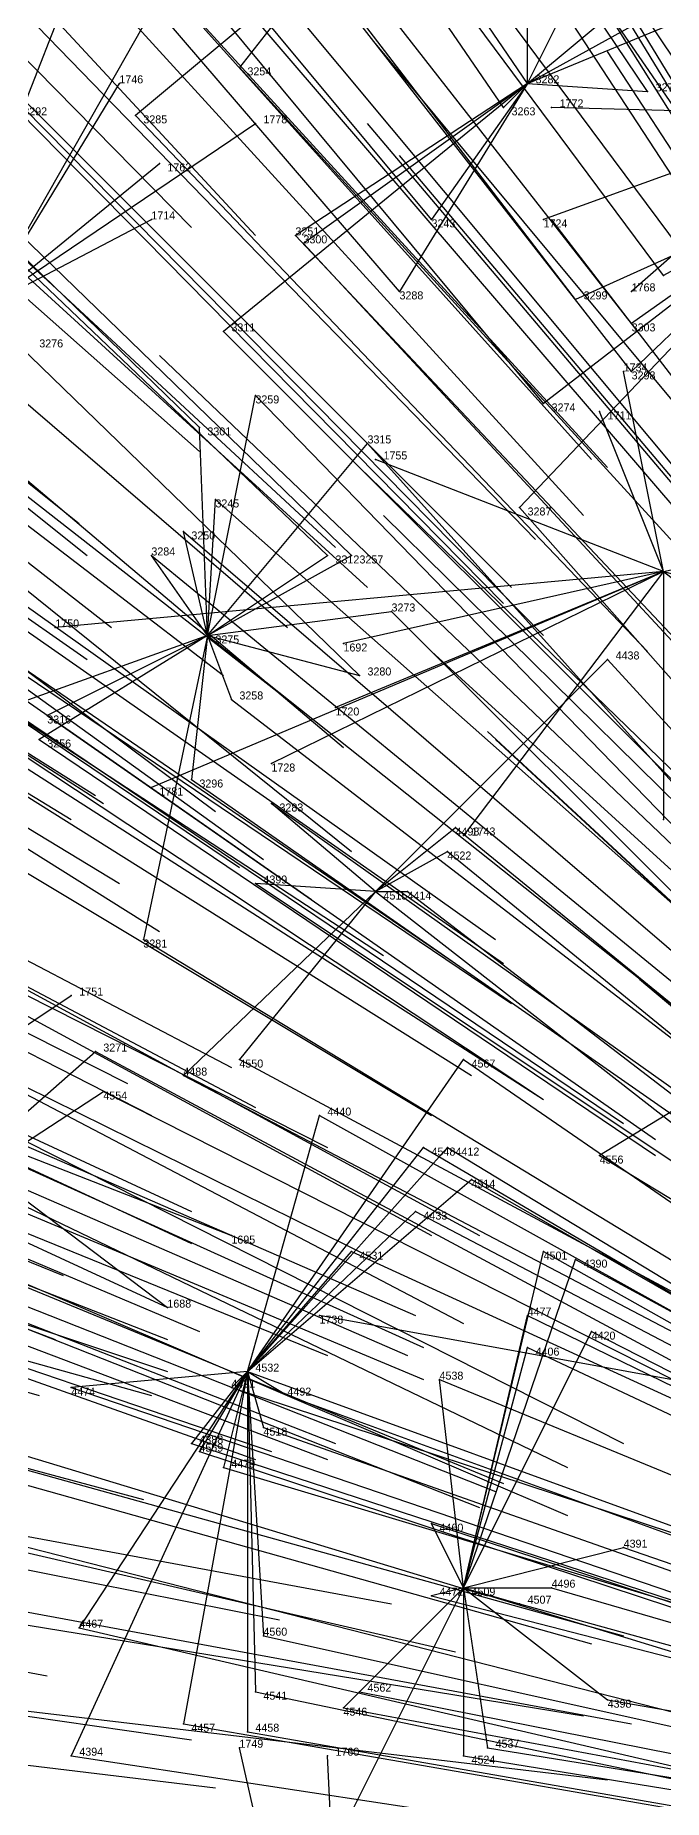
# Model space of a CAD drawing. Extents: x -0.5 to 0.59, y -0.5 to 0.58.
# Drawn here: x -0.2295 to -0.151, y 0.0225 to 0.243 of the extents above; entities that cross this region are included whole.
import ezdxf

# ---------------------------------------------------------------- set-up
doc = ezdxf.new("R2010")
doc.units = 0
for name, color, linetype in [('Facilities', 3, 'CONTINUOUS'), ('Facilities_lines', 3, 'CONTINUOUS'), ('Normals', 1, 'CONTINUOUS'), ('Source_points', 5, 'CONTINUOUS'), ('Text', 3, 'CONTINUOUS')]:
    doc.layers.add(name, color=color, linetype=linetype)

msp = doc.modelspace()

# ---------------------------------------------------------------- linework, layer by layer
at = {"layer": 'Facilities', "color": 3}
for p in [(-0.168, 0.237, -0.726), (-0.151, 0.176, -1.25), (-0.208, 0.168, -0.668), (-0.187, 0.136, -0.577), (-0.203, 0.076, -0.541), (-0.176, 0.049, -0.456)]:
    msp.add_point(p, dxfattribs=at)
at = {"layer": 'Facilities_lines', "color": 3}
for p, q in [((-0.168, 0.237, -0.726), (-0.138, 0.262, -0.74)), ((-0.224, 0.252, -0.842), (-0.231, 0.234, -0.821)), ((-0.193, 0.253, -0.794), (-0.217, 0.233, -0.796)), ((-0.193, 0.253, -0.794), (-0.204, 0.239, -0.784)), ((-0.168, 0.237, -0.726), (-0.139, 0.253, -0.722)), ((-0.168, 0.237, -0.726), (-0.16, 0.253, -0.748)), ((-0.168, 0.237, -0.726), (-0.139, 0.249, -0.714)), ((-0.236, 0.209, -1.25), (-0.215, 0.246, -1.25)), ((-0.168, 0.237, -0.726), (-0.168, 0.245, -0.743)), ((-0.168, 0.237, -0.726), (-0.164, 0.245, -0.737)), ((-0.236, 0.209, -1.25), (-0.219, 0.237, -1.25)), ((-0.168, 0.237, -0.726), (-0.206, 0.206, -0.729)), ((-0.168, 0.237, -0.726), (-0.197, 0.218, -0.736)), ((-0.168, 0.237, -0.726), (-0.196, 0.217, -0.732)), ((-0.168, 0.237, -0.726), (-0.184, 0.211, -0.7)), ((-0.168, 0.237, -0.726), (-0.18, 0.22, -0.711)), ((-0.168, 0.237, -0.726), (-0.171, 0.234, -0.724)), ((-0.168, 0.237, -0.726), (-0.153, 0.236, -0.703)), ((-0.13, 0.233, -1.25), (-0.165, 0.234, -1.25)), ((-0.236, 0.209, -1.25), (-0.202, 0.232, -1.25)), ((-0.13, 0.233, -1.25), (-0.166, 0.22, -1.25)), ((-0.13, 0.233, -1.25), (-0.155, 0.211, -1.25)), ((-0.236, 0.209, -1.25), (-0.214, 0.227, -1.25)), ((-0.131, 0.224, -0.649), (-0.169, 0.184, -0.624)), ((-0.131, 0.224, -0.649), (-0.166, 0.197, -0.643)), ((-0.131, 0.224, -0.649), (-0.162, 0.21, -0.663)), ((-0.131, 0.224, -0.649), (-0.155, 0.201, -0.634)), ((-0.131, 0.224, -0.649), (-0.155, 0.207, -0.646)), ((-0.131, 0.224, -0.649), (-0.151, 0.213, -0.652)), ((-0.236, 0.209, -1.25), (-0.215, 0.22, -1.25)), ((-0.151, 0.176, -1.25), (-0.156, 0.201, -1.25)), ((-0.208, 0.168, -0.668), (-0.202, 0.198, -0.708)), ((-0.151, 0.176, -1.25), (-0.159, 0.196, -1.25)), ((-0.208, 0.168, -0.668), (-0.209, 0.194, -0.712)), ((-0.208, 0.168, -0.668), (-0.188, 0.192, -0.672)), ((-0.151, 0.176, -1.25), (-0.187, 0.19, -1.25)), ((-0.208, 0.168, -0.668), (-0.207, 0.185, -0.694)), ((-0.208, 0.168, -0.668), (-0.211, 0.181, -0.694)), ((-0.151, 0.176, -1.25), (-0.123, 0.182, -1.25)), ((-0.208, 0.168, -0.668), (-0.215, 0.178, -0.699)), ((-0.208, 0.168, -0.668), (-0.19, 0.178, -0.65)), ((-0.208, 0.168, -0.668), (-0.193, 0.178, -0.655)), ((-0.151, 0.176, -1.25), (-0.227, 0.169, -1.25)), ((-0.151, 0.176, -1.25), (-0.215, 0.149, -1.25)), ((-0.151, 0.176, -1.25), (-0.2, 0.152, -1.25)), ((-0.151, 0.176, -1.25), (-0.192, 0.159, -1.25)), ((-0.151, 0.176, -1.25), (-0.191, 0.167, -1.25)), ((-0.151, 0.176, -1.25), (-0.176, 0.143, -1.25)), ((-0.151, 0.176, -1.25), (-0.115, 0.148, -1.25)), ((-0.151, 0.176, -1.25), (-0.125, 0.169, -1.25)), ((-0.151, 0.176, -1.25), (-0.151, 0.145, -1.25)), ((-0.208, 0.168, -0.668), (-0.185, 0.171, -0.631)), ((-0.208, 0.168, -0.668), (-0.233, 0.159, -0.705)), ((-0.208, 0.168, -0.668), (-0.229, 0.155, -0.691)), ((-0.208, 0.168, -0.668), (-0.228, 0.158, -0.694)), ((-0.208, 0.168, -0.668), (-0.216, 0.13, -0.63)), ((-0.208, 0.168, -0.668), (-0.21, 0.15, -0.645)), ((-0.208, 0.168, -0.668), (-0.205, 0.16, -0.65)), ((-0.208, 0.168, -0.668), (-0.189, 0.163, -0.624)), ((-0.187, 0.136, -0.577), (-0.158, 0.165, -0.571)), ((-0.187, 0.136, -0.577), (-0.2, 0.147, -0.62)), ((-0.187, 0.136, -0.577), (-0.177, 0.144, -0.571)), ((-0.187, 0.136, -0.577), (-0.178, 0.141, -0.568)), ((-0.187, 0.136, -0.577), (-0.202, 0.137, -0.61)), ((-0.187, 0.136, -0.577), (-0.211, 0.113, -0.6)), ((-0.187, 0.136, -0.577), (-0.204, 0.115, -0.586)), ((-0.187, 0.136, -0.577), (-0.183, 0.136, -0.57)), ((-0.123, 0.125, -0.439), (-0.159, 0.103, -0.473)), ((-0.246, 0.109, -1.25), (-0.225, 0.123, -1.25)), ((-0.247, 0.094, -0.661), (-0.222, 0.116, -0.625)), ((-0.203, 0.076, -0.541), (-0.176, 0.115, -0.524)), ((-0.247, 0.094, -0.661), (-0.221, 0.111, -0.618)), ((-0.246, 0.109, -1.25), (-0.213, 0.084, -1.25)), ((-0.246, 0.109, -1.25), (-0.205, 0.093, -1.25)), ((-0.203, 0.076, -0.541), (-0.194, 0.108, -0.554)), ((-0.203, 0.076, -0.541), (-0.178, 0.104, -0.515)), ((-0.203, 0.076, -0.541), (-0.181, 0.104, -0.521)), ((-0.203, 0.076, -0.541), (-0.175, 0.1, -0.504)), ((-0.203, 0.076, -0.541), (-0.182, 0.096, -0.514)), ((-0.203, 0.076, -0.541), (-0.19, 0.091, -0.526)), ((-0.176, 0.049, -0.456), (-0.166, 0.091, -0.473)), ((-0.176, 0.049, -0.456), (-0.162, 0.09, -0.462)), ((-0.128, 0.071, -1.25), (-0.194, 0.083, -1.25)), ((-0.176, 0.049, -0.456), (-0.168, 0.083, -0.469)), ((-0.176, 0.049, -0.456), (-0.16, 0.081, -0.448)), ((-0.176, 0.049, -0.456), (-0.168, 0.079, -0.463)), ((-0.203, 0.076, -0.541), (-0.225, 0.028, -0.566)), ((-0.203, 0.076, -0.541), (-0.225, 0.074, -0.592)), ((-0.203, 0.076, -0.541), (-0.224, 0.044, -0.571)), ((-0.203, 0.076, -0.541), (-0.211, 0.032, -0.532)), ((-0.203, 0.076, -0.541), (-0.21, 0.067, -0.55)), ((-0.203, 0.076, -0.541), (-0.209, 0.066, -0.549)), ((-0.203, 0.076, -0.541), (-0.206, 0.064, -0.539)), ((-0.203, 0.076, -0.541), (-0.205, 0.074, -0.546)), ((-0.203, 0.076, -0.541), (-0.198, 0.073, -0.528)), ((-0.203, 0.076, -0.541), (-0.203, 0.031, -0.512)), ((-0.203, 0.076, -0.541), (-0.201, 0.069, -0.531)), ((-0.203, 0.076, -0.541), (-0.202, 0.036, -0.512)), ((-0.203, 0.076, -0.541), (-0.201, 0.043, -0.515)), ((-0.176, 0.049, -0.456), (-0.179, 0.075, -0.486)), ((-0.176, 0.049, -0.456), (-0.18, 0.057, -0.472)), ((-0.176, 0.049, -0.456), (-0.156, 0.054, -0.413)), ((-0.176, 0.049, -0.456), (-0.191, 0.034, -0.486)), ((-0.176, 0.049, -0.456), (-0.19, 0.021, -0.478)), ((-0.176, 0.049, -0.456), (-0.189, 0.036, -0.48)), ((-0.176, 0.049, -0.456), (-0.18, 0.048, -0.466)), ((-0.176, 0.049, -0.456), (-0.158, 0.035, -0.405)), ((-0.176, 0.049, -0.456), (-0.165, 0.049, -0.431)), ((-0.176, 0.049, -0.456), (-0.169, 0.047, -0.438)), ((-0.176, 0.049, -0.456), (-0.176, 0.028, -0.445)), ((-0.176, 0.049, -0.456), (-0.173, 0.029, -0.438)), ((-0.19, -0.033, -1.25), (-0.204, 0.029, -1.25)), ((-0.19, -0.033, -1.25), (-0.193, 0.028, -1.25))]:
    msp.add_line(p, q, dxfattribs=at)
at = {"layer": 'Normals', "color": 1}
for p, q in [((-0.168, 0.237, -0.726), (-0.22, 0.313, -0.688)), ((-0.153, 0.236, -0.703), (-0.205, 0.313, -0.665)), ((-0.171, 0.234, -0.724), (-0.223, 0.31, -0.686)), ((-0.149, 0.233, -0.692), (-0.202, 0.31, -0.655)), ((-0.18, 0.22, -0.711), (-0.239, 0.291, -0.673)), ((-0.151, 0.213, -0.652), (-0.206, 0.287, -0.614)), ((-0.265, 0.286, -0.975), (-0.202, 0.218, -1.013)), ((-0.145, 0.211, -0.64), (-0.2, 0.285, -0.603)), ((-0.274, 0.284, -0.987), (-0.21, 0.219, -1.026)), ((-0.162, 0.21, -0.663), (-0.218, 0.283, -0.625)), ((-0.184, 0.211, -0.7), (-0.245, 0.282, -0.663)), ((-0.155, 0.207, -0.646), (-0.212, 0.28, -0.608)), ((-0.155, 0.201, -0.634), (-0.212, 0.274, -0.597)), ((-0.119, 0.194, -0.57), (-0.171, 0.272, -0.533)), ((-0.166, 0.197, -0.643), (-0.225, 0.268, -0.606)), ((-0.209, 0.194, -0.712), (-0.276, 0.259, -0.676)), ((-0.222, 0.259, -0.853), (-0.16, 0.19, -0.889)), ((-0.221, 0.258, -0.849), (-0.158, 0.189, -0.885)), ((-0.116, 0.18, -0.535), (-0.164, 0.259, -0.497)), ((-0.116, 0.179, -0.533), (-0.165, 0.257, -0.495)), ((-0.279, 0.253, -0.94), (-0.209, 0.191, -0.977)), ((-0.224, 0.252, -0.842), (-0.161, 0.183, -0.878)), ((-0.208, 0.252, -0.817), (-0.148, 0.182, -0.855)), ((-0.115, 0.172, -0.518), (-0.166, 0.25, -0.481)), ((-0.232, 0.247, -0.847), (-0.167, 0.18, -0.884)), ((-0.138, 0.175, -0.557), (-0.198, 0.247, -0.521)), ((-0.109, 0.17, -0.505), (-0.157, 0.249, -0.466)), ((-0.26, 0.242, -0.887), (-0.192, 0.179, -0.924)), ((-0.193, 0.178, -0.655), (-0.259, 0.241, -0.616)), ((-0.19, 0.178, -0.65), (-0.256, 0.242, -0.612)), ((-0.128, 0.171, -0.533), (-0.187, 0.242, -0.496)), ((-0.108, 0.164, -0.49), (-0.158, 0.241, -0.451)), ((-0.297, 0.24, -0.954), (-0.224, 0.182, -0.991)), ((-0.236, 0.24, -0.84), (-0.17, 0.174, -0.878)), ((-0.204, 0.239, -0.784), (-0.141, 0.17, -0.822)), ((-0.296, 0.236, -0.947), (-0.223, 0.178, -0.984)), ((-0.257, 0.237, -0.873), (-0.188, 0.174, -0.91)), ((-0.236, 0.238, -0.839), (-0.171, 0.172, -0.876)), ((-0.219, 0.237, -1.25), (-0.219, 0.237, -1.15)), ((-0.231, 0.234, -0.821), (-0.166, 0.168, -0.859)), ((-0.165, 0.234, -1.25), (-0.165, 0.234, -1.15)), ((-0.217, 0.233, -0.796), (-0.153, 0.166, -0.834)), ((-0.202, 0.232, -1.25), (-0.202, 0.232, -1.15)), ((-0.128, 0.161, -0.514), (-0.188, 0.232, -0.477)), ((-0.269, 0.23, -0.885), (-0.198, 0.169, -0.921)), ((-0.124, 0.157, -0.5), (-0.184, 0.228, -0.463)), ((-0.293, 0.226, -0.926), (-0.22, 0.169, -0.963)), ((-0.189, 0.163, -0.624), (-0.255, 0.227, -0.585)), ((-0.214, 0.227, -1.25), (-0.214, 0.227, -1.15)), ((-0.279, 0.219, -0.887), (-0.206, 0.163, -0.925)), ((-0.215, 0.22, -1.25), (-0.215, 0.22, -1.15)), ((-0.166, 0.22, -1.25), (-0.166, 0.22, -1.15)), ((-0.109, 0.147, -0.457), (-0.165, 0.22, -0.417)), ((-0.299, 0.218, -0.925), (-0.223, 0.165, -0.962)), ((-0.271, 0.217, -0.868), (-0.198, 0.16, -0.905)), ((-0.197, 0.218, -0.736), (-0.134, 0.151, -0.773)), ((-0.196, 0.217, -0.732), (-0.133, 0.149, -0.769)), ((-0.262, 0.214, -0.847), (-0.191, 0.154, -0.884)), ((-0.155, 0.211, -1.25), (-0.155, 0.211, -1.15)), ((-0.206, 0.206, -0.729), (-0.14, 0.14, -0.765)), ((-0.147, 0.139, -0.506), (-0.214, 0.203, -0.469)), ((-0.282, 0.202, -0.866), (-0.207, 0.146, -0.903)), ((-0.156, 0.201, -1.25), (-0.156, 0.201, -1.15)), ((-0.262, 0.199, -0.822), (-0.19, 0.141, -0.861)), ((-0.3, 0.197, -0.897), (-0.222, 0.148, -0.935)), ((-0.299, 0.197, -0.894), (-0.221, 0.147, -0.932)), ((-0.202, 0.198, -0.708), (-0.137, 0.131, -0.743)), ((-0.159, 0.196, -1.25), (-0.159, 0.196, -1.15)), ((-0.304, 0.193, -0.9), (-0.225, 0.145, -0.938)), ((-0.276, 0.194, -0.843), (-0.201, 0.14, -0.88)), ((-0.188, 0.192, -0.672), (-0.126, 0.123, -0.71)), ((-0.281, 0.191, -0.849), (-0.204, 0.139, -0.887)), ((-0.187, 0.19, -1.25), (-0.187, 0.19, -1.15)), ((-0.271, 0.188, -0.825), (-0.195, 0.135, -0.862)), ((-0.123, 0.125, -0.439), (-0.189, 0.189, -0.399)), ((-0.298, 0.185, -0.877), (-0.219, 0.137, -0.915)), ((-0.248, 0.184, -0.772), (-0.172, 0.13, -0.809)), ((-0.207, 0.185, -0.694), (-0.137, 0.123, -0.731)), ((-0.169, 0.184, -0.624), (-0.108, 0.115, -0.662)), ((-0.211, 0.181, -0.694), (-0.14, 0.12, -0.731)), ((-0.12, 0.118, -0.421), (-0.186, 0.183, -0.382)), ((-0.292, 0.18, -0.858), (-0.214, 0.131, -0.897)), ((-0.264, 0.179, -0.797), (-0.186, 0.128, -0.834)), ((-0.253, 0.179, -0.776), (-0.177, 0.127, -0.813)), ((-0.247, 0.18, -0.765), (-0.171, 0.127, -0.802)), ((-0.215, 0.178, -0.699), (-0.143, 0.119, -0.735)), ((-0.151, 0.176, -1.25), (-0.151, 0.176, -1.15)), ((-0.247, 0.174, -0.754), (-0.17, 0.122, -0.791)), ((-0.185, 0.171, -0.631), (-0.12, 0.106, -0.67)), ((-0.227, 0.169, -1.25), (-0.227, 0.169, -1.15)), ((-0.208, 0.168, -0.668), (-0.135, 0.11, -0.705)), ((-0.191, 0.167, -1.25), (-0.191, 0.167, -1.15)), ((-0.112, 0.104, -0.382), (-0.18, 0.166, -0.343)), ((-0.158, 0.165, -0.571), (-0.095, 0.096, -0.608)), ((-0.253, 0.162, -0.752), (-0.175, 0.113, -0.79)), ((-0.243, 0.161, -0.729), (-0.166, 0.11, -0.766)), ((-0.244, 0.16, -0.729), (-0.166, 0.11, -0.767)), ((-0.233, 0.159, -0.705), (-0.156, 0.107, -0.742)), ((-0.205, 0.16, -0.65), (-0.131, 0.103, -0.686)), ((-0.192, 0.159, -1.25), (-0.192, 0.159, -1.15)), ((-0.287, 0.157, -0.818), (-0.205, 0.114, -0.855)), ((-0.228, 0.158, -0.694), (-0.152, 0.105, -0.731)), ((-0.26, 0.156, -0.757), (-0.18, 0.108, -0.795)), ((-0.229, 0.155, -0.691), (-0.152, 0.103, -0.728)), ((-0.105, 0.093, -0.35), (-0.173, 0.156, -0.314)), ((-0.104, 0.092, -0.347), (-0.172, 0.155, -0.31)), ((-0.301, 0.154, -0.845), (-0.218, 0.112, -0.882)), ((-0.285, 0.153, -0.807), (-0.202, 0.109, -0.844)), ((-0.297, 0.15, -0.832), (-0.215, 0.108, -0.87)), ((-0.21, 0.15, -0.645), (-0.134, 0.097, -0.682)), ((-0.2, 0.152, -1.25), (-0.2, 0.152, -1.15)), ((-0.215, 0.149, -1.25), (-0.215, 0.149, -1.15)), ((-0.276, 0.146, -0.78), (-0.193, 0.104, -0.817)), ((-0.2, 0.147, -0.62), (-0.124, 0.093, -0.658)), ((-0.177, 0.144, -0.571), (-0.106, 0.086, -0.61)), ((-0.151, 0.145, -1.25), (-0.151, 0.145, -1.15)), ((-0.176, 0.143, -1.25), (-0.176, 0.143, -1.15)), ((-0.178, 0.141, -0.568), (-0.107, 0.083, -0.607)), ((-0.261, 0.137, -0.737), (-0.18, 0.093, -0.776)), ((-0.255, 0.137, -0.724), (-0.174, 0.093, -0.762)), ((-0.202, 0.137, -0.61), (-0.124, 0.085, -0.647)), ((-0.294, 0.135, -0.81), (-0.21, 0.096, -0.847)), ((-0.187, 0.136, -0.577), (-0.114, 0.079, -0.617)), ((-0.183, 0.136, -0.57), (-0.11, 0.08, -0.61)), ((-0.294, 0.131, -0.805), (-0.21, 0.092, -0.841)), ((-0.27, 0.131, -0.749), (-0.187, 0.09, -0.787)), ((-0.216, 0.13, -0.63), (-0.137, 0.082, -0.668)), ((-0.258, 0.125, -0.717), (-0.176, 0.082, -0.755)), ((-0.084, 0.066, -0.267), (-0.154, 0.125, -0.226)), ((-0.312, 0.123, -0.838), (-0.226, 0.088, -0.876)), ((-0.297, 0.123, -0.804), (-0.213, 0.084, -0.84)), ((-0.225, 0.123, -1.25), (-0.225, 0.123, -1.15)), ((-0.267, 0.12, -0.732), (-0.182, 0.083, -0.77)), ((-0.294, 0.117, -0.792), (-0.209, 0.081, -0.829)), ((-0.265, 0.117, -0.725), (-0.181, 0.079, -0.763)), ((-0.268, 0.115, -0.728), (-0.183, 0.078, -0.766)), ((-0.222, 0.116, -0.625), (-0.14, 0.072, -0.662)), ((-0.204, 0.115, -0.586), (-0.122, 0.071, -0.623)), ((-0.176, 0.115, -0.524), (-0.099, 0.062, -0.561)), ((-0.314, 0.113, -0.835), (-0.227, 0.08, -0.872)), ((-0.3, 0.114, -0.803), (-0.213, 0.08, -0.839)), ((-0.279, 0.113, -0.752), (-0.193, 0.078, -0.79)), ((-0.211, 0.113, -0.6), (-0.129, 0.07, -0.636)), ((-0.267, 0.111, -0.722), (-0.181, 0.075, -0.76)), ((-0.221, 0.111, -0.618), (-0.138, 0.069, -0.655)), ((-0.239, 0.109, -0.656), (-0.156, 0.067, -0.695)), ((-0.194, 0.108, -0.554), (-0.113, 0.063, -0.592)), ((-0.3, 0.105, -0.796), (-0.213, 0.076, -0.834)), ((-0.246, 0.104, -0.668), (-0.163, 0.064, -0.707)), ((-0.181, 0.104, -0.521), (-0.101, 0.057, -0.558)), ((-0.178, 0.104, -0.515), (-0.099, 0.056, -0.552)), ((-0.159, 0.103, -0.473), (-0.08, 0.055, -0.511)), ((-0.279, 0.101, -0.741), (-0.192, 0.067, -0.778)), ((-0.175, 0.1, -0.504), (-0.095, 0.054, -0.543)), ((-0.318, 0.099, -0.833), (-0.229, 0.073, -0.871)), ((-0.304, 0.098, -0.798), (-0.215, 0.073, -0.837)), ((-0.28, 0.098, -0.742), (-0.193, 0.065, -0.779)), ((-0.289, 0.096, -0.762), (-0.202, 0.065, -0.8)), ((-0.288, 0.096, -0.759), (-0.2, 0.066, -0.796)), ((-0.258, 0.095, -0.687), (-0.172, 0.061, -0.724)), ((-0.256, 0.097, -0.685), (-0.171, 0.062, -0.723)), ((-0.182, 0.096, -0.514), (-0.1, 0.053, -0.552)), ((-0.26, 0.093, -0.691), (-0.174, 0.059, -0.729)), ((-0.247, 0.094, -0.661), (-0.163, 0.058, -0.7)), ((-0.205, 0.093, -1.25), (-0.205, 0.093, -1.15)), ((-0.19, 0.091, -0.526), (-0.105, 0.052, -0.563)), ((-0.166, 0.091, -0.473), (-0.086, 0.046, -0.512)), ((-0.162, 0.09, -0.462), (-0.081, 0.046, -0.501)), ((-0.305, 0.084, -0.791), (-0.216, 0.06, -0.829)), ((-0.213, 0.084, -1.25), (-0.213, 0.084, -1.15)), ((-0.194, 0.083, -1.25), (-0.194, 0.083, -1.15)), ((-0.168, 0.083, -0.469), (-0.086, 0.043, -0.51)), ((-0.16, 0.081, -0.448), (-0.078, 0.039, -0.486)), ((-0.168, 0.079, -0.463), (-0.085, 0.04, -0.504)), ((-0.262, 0.075, -0.68), (-0.173, 0.048, -0.719)), ((-0.203, 0.076, -0.541), (-0.115, 0.044, -0.577)), ((-0.179, 0.075, -0.486), (-0.094, 0.04, -0.525)), ((-0.225, 0.074, -0.592), (-0.137, 0.044, -0.629)), ((-0.205, 0.074, -0.546), (-0.117, 0.045, -0.582)), ((-0.198, 0.073, -0.528), (-0.11, 0.041, -0.564)), ((-0.201, 0.069, -0.531), (-0.113, 0.038, -0.567)), ((-0.249, 0.067, -0.644), (-0.16, 0.042, -0.682)), ((-0.246, 0.068, -0.638), (-0.156, 0.043, -0.674)), ((-0.21, 0.067, -0.55), (-0.121, 0.038, -0.586)), ((-0.277, 0.064, -0.711), (-0.185, 0.047, -0.747)), ((-0.209, 0.066, -0.549), (-0.121, 0.037, -0.585)), ((-0.206, 0.064, -0.539), (-0.116, 0.037, -0.575)), ((-0.29, 0.063, -0.741), (-0.199, 0.045, -0.779)), ((-0.268, 0.062, -0.687), (-0.177, 0.041, -0.725)), ((-0.238, 0.056, -0.611), (-0.148, 0.033, -0.648)), ((-0.18, 0.057, -0.472), (-0.092, 0.028, -0.511)), ((-0.319, 0.055, -0.809), (-0.228, 0.038, -0.846)), ((-0.156, 0.054, -0.413), (-0.069, 0.024, -0.451)), ((-0.247, 0.049, -0.629), (-0.155, 0.032, -0.665)), ((-0.176, 0.049, -0.456), (-0.088, 0.022, -0.496)), ((-0.165, 0.049, -0.431), (-0.076, 0.023, -0.469)), ((-0.253, 0.048, -0.644), (-0.161, 0.033, -0.681)), ((-0.18, 0.048, -0.466), (-0.091, 0.025, -0.504)), ((-0.169, 0.047, -0.438), (-0.079, 0.022, -0.474)), ((-0.301, 0.043, -0.761), (-0.21, 0.03, -0.8)), ((-0.224, 0.044, -0.571), (-0.134, 0.023, -0.608)), ((-0.201, 0.043, -0.515), (-0.111, 0.023, -0.552)), ((-0.251, 0.036, -0.633), (-0.158, 0.025, -0.669)), ((-0.202, 0.036, -0.512), (-0.111, 0.017, -0.55)), ((-0.189, 0.036, -0.48), (-0.098, 0.018, -0.517)), ((-0.299, 0.035, -0.752), (-0.207, 0.024, -0.791)), ((-0.191, 0.034, -0.486), (-0.1, 0.017, -0.523)), ((-0.158, 0.035, -0.405), (-0.067, 0.019, -0.443)), ((-0.211, 0.032, -0.532), (-0.119, 0.016, -0.569)), ((-0.203, 0.031, -0.512), (-0.111, 0.015, -0.55)), ((-0.204, 0.029, -1.25), (-0.204, 0.029, -1.15)), ((-0.173, 0.029, -0.438), (-0.081, 0.014, -0.475)), ((-0.225, 0.028, -0.566), (-0.133, 0.014, -0.603)), ((-0.193, 0.028, -1.25), (-0.193, 0.028, -1.15)), ((-0.176, 0.028, -0.445), (-0.084, 0.013, -0.483))]:
    msp.add_line(p, q, dxfattribs=at)
at = {"layer": 'Source_points', "color": 5}
for p in [(-0.204, 0.239, -0.784), (-0.219, 0.237, -1.25), (-0.153, 0.236, -0.703), (-0.171, 0.234, -0.724), (-0.165, 0.234, -1.25), (-0.217, 0.233, -0.796), (-0.202, 0.232, -1.25), (-0.214, 0.227, -1.25), (-0.215, 0.22, -1.25), (-0.18, 0.22, -0.711), (-0.166, 0.22, -1.25), (-0.197, 0.218, -0.736), (-0.196, 0.217, -0.732), (-0.151, 0.213, -0.652), (-0.184, 0.211, -0.7), (-0.162, 0.21, -0.663), (-0.155, 0.211, -1.25), (-0.206, 0.206, -0.729), (-0.155, 0.207, -0.646), (-0.156, 0.201, -1.25), (-0.155, 0.201, -0.634), (-0.202, 0.198, -0.708), (-0.166, 0.197, -0.643), (-0.159, 0.196, -1.25), (-0.209, 0.194, -0.712), (-0.188, 0.192, -0.672), (-0.187, 0.19, -1.25), (-0.207, 0.185, -0.694), (-0.169, 0.184, -0.624), (-0.211, 0.181, -0.694), (-0.215, 0.178, -0.699), (-0.193, 0.178, -0.655), (-0.19, 0.178, -0.65), (-0.185, 0.171, -0.631), (-0.227, 0.169, -1.25), (-0.191, 0.167, -1.25), (-0.158, 0.165, -0.571), (-0.189, 0.163, -0.624), (-0.205, 0.16, -0.65), (-0.192, 0.159, -1.25), (-0.228, 0.158, -0.694), (-0.229, 0.155, -0.691), (-0.21, 0.15, -0.645), (-0.2, 0.152, -1.25), (-0.215, 0.149, -1.25), (-0.2, 0.147, -0.62), (-0.177, 0.144, -0.571), (-0.151, 0.145, -1.25), (-0.176, 0.143, -1.25), (-0.178, 0.141, -0.568), (-0.202, 0.137, -0.61), (-0.183, 0.136, -0.57), (-0.216, 0.13, -0.63), (-0.225, 0.123, -1.25), (-0.222, 0.116, -0.625), (-0.204, 0.115, -0.586), (-0.176, 0.115, -0.524), (-0.211, 0.113, -0.6), (-0.221, 0.111, -0.618), (-0.194, 0.108, -0.554), (-0.181, 0.104, -0.521), (-0.178, 0.104, -0.515), (-0.159, 0.103, -0.473), (-0.175, 0.1, -0.504), (-0.182, 0.096, -0.514), (-0.205, 0.093, -1.25), (-0.19, 0.091, -0.526), (-0.166, 0.091, -0.473), (-0.162, 0.09, -0.462), (-0.213, 0.084, -1.25), (-0.194, 0.083, -1.25), (-0.168, 0.083, -0.469), (-0.16, 0.081, -0.448), (-0.168, 0.079, -0.463), (-0.179, 0.075, -0.486), (-0.225, 0.074, -0.592), (-0.205, 0.074, -0.546), (-0.198, 0.073, -0.528), (-0.201, 0.069, -0.531), (-0.21, 0.067, -0.55), (-0.209, 0.066, -0.549), (-0.206, 0.064, -0.539), (-0.18, 0.057, -0.472), (-0.156, 0.054, -0.413), (-0.165, 0.049, -0.431), (-0.18, 0.048, -0.466), (-0.169, 0.047, -0.438), (-0.224, 0.044, -0.571), (-0.201, 0.043, -0.515), (-0.202, 0.036, -0.512), (-0.189, 0.036, -0.48), (-0.191, 0.034, -0.486), (-0.158, 0.035, -0.405), (-0.211, 0.032, -0.532), (-0.203, 0.031, -0.512), (-0.204, 0.029, -1.25), (-0.173, 0.029, -0.438), (-0.225, 0.028, -0.566), (-0.193, 0.028, -1.25), (-0.176, 0.028, -0.445)]:
    msp.add_point(p, dxfattribs=at)

# ---------------------------------------------------------------- texts
at = {"layer": 'Text', "color": 3}
for s, p in [('3254', (-0.203, 0.238, -0.784)), ('1746', (-0.219, 0.237, -1.25)), ('3282', (-0.167, 0.237, -0.726)), ('3279', (-0.152, 0.236, -0.703)), ('3292', (-0.231, 0.233, -0.821)), ('3263', (-0.17, 0.233, -0.724)), ('1772', (-0.164, 0.234, -1.25)), ('3285', (-0.216, 0.232, -0.796)), ('1778', (-0.201, 0.232, -1.25)), ('1762', (-0.213, 0.226, -1.25)), ('1714', (-0.215, 0.22, -1.25)), ('3251', (-0.197, 0.218, -0.736)), ('3243', (-0.18, 0.219, -0.711)), ('1724', (-0.166, 0.219, -1.25)), ('3300', (-0.196, 0.217, -0.732)), ('1768', (-0.155, 0.211, -1.25)), ('3288', (-0.184, 0.21, -0.7)), ('3299', (-0.161, 0.21, -0.663)), ('3311', (-0.205, 0.206, -0.729)), ('3303', (-0.155, 0.206, -0.646)), ('3276', (-0.229, 0.204, -0.769)), ('1734', (-0.156, 0.201, -1.25)), ('3298', (-0.155, 0.2, -0.634)), ('3259', (-0.202, 0.197, -0.708)), ('3274', (-0.165, 0.196, -0.643)), ('1711', (-0.158, 0.195, -1.25)), ('3301', (-0.208, 0.193, -0.712)), ('3315', (-0.188, 0.192, -0.672)), ('1755', (-0.186, 0.19, -1.25)), ('3245', (-0.207, 0.184, -0.694)), ('3287', (-0.168, 0.183, -0.624)), ('3250', (-0.21, 0.18, -0.694)), ('3284', (-0.215, 0.178, -0.699)), ('3312', (-0.192, 0.177, -0.655)), ('3257', (-0.189, 0.177, -0.65)), ('3273', (-0.185, 0.171, -0.631)), ('1750', (-0.227, 0.169, -1.25)), ('3275', (-0.207, 0.167, -0.668)), ('1692', (-0.191, 0.166, -1.25)), ('4438', (-0.157, 0.165, -0.571)), ('3280', (-0.188, 0.163, -0.624)), ('3258', (-0.204, 0.16, -0.65)), ('1720', (-0.192, 0.158, -1.25)), ('3316', (-0.228, 0.157, -0.694)), ('3256', (-0.228, 0.154, -0.691)), ('3296', (-0.209, 0.149, -0.645)), ('1728', (-0.2, 0.151, -1.25)), ('1781', (-0.214, 0.148, -1.25)), ('3283', (-0.199, 0.146, -0.62)), ('4498', (-0.177, 0.143, -0.571)), ('1743', (-0.175, 0.143, -1.25)), ('4522', (-0.178, 0.14, -0.568)), ('4399', (-0.201, 0.137, -0.61)), ('4515', (-0.186, 0.135, -0.577)), ('4414', (-0.183, 0.135, -0.57)), ('3281', (-0.216, 0.129, -0.63)), ('1751', (-0.224, 0.123, -1.25)), ('3271', (-0.221, 0.116, -0.625)), ('4550', (-0.204, 0.114, -0.586)), ('4567', (-0.175, 0.114, -0.524)), ('4488', (-0.211, 0.113, -0.6)), ('4554', (-0.221, 0.11, -0.618)), ('4440', (-0.193, 0.108, -0.554)), ('4548', (-0.18, 0.103, -0.521)), ('4412', (-0.177, 0.103, -0.515)), ('4556', (-0.159, 0.102, -0.473)), ('4514', (-0.175, 0.099, -0.504)), ('4433', (-0.181, 0.095, -0.514)), ('1695', (-0.205, 0.092, -1.25)), ('4531', (-0.189, 0.09, -0.526)), ('4501', (-0.166, 0.09, -0.473)), ('4390', (-0.161, 0.089, -0.462)), ('1688', (-0.213, 0.084, -1.25)), ('4477', (-0.168, 0.083, -0.469)), ('1738', (-0.194, 0.082, -1.25)), ('4420', (-0.16, 0.08, -0.448)), ('4406', (-0.167, 0.078, -0.463)), ('4421', (-0.205, 0.074, -0.546)), ('4532', (-0.202, 0.076, -0.541)), ('4538', (-0.179, 0.075, -0.486)), ('4474', (-0.225, 0.073, -0.592)), ('4492', (-0.198, 0.073, -0.528)), ('4518', (-0.201, 0.068, -0.531)), ('4388', (-0.209, 0.067, -0.55)), ('4559', (-0.209, 0.066, -0.549)), ('4479', (-0.205, 0.064, -0.539)), ('4460', (-0.179, 0.056, -0.472)), ('4391', (-0.156, 0.054, -0.413)), ('4472', (-0.179, 0.048, -0.466)), ('4509', (-0.175, 0.048, -0.456)), ('4496', (-0.165, 0.049, -0.431)), ('4507', (-0.168, 0.047, -0.438)), ('4467', (-0.224, 0.044, -0.571)), ('4560', (-0.201, 0.043, -0.515)), ('4541', (-0.201, 0.035, -0.512)), ('4562', (-0.188, 0.036, -0.48)), ('4546', (-0.191, 0.033, -0.486)), ('4398', (-0.158, 0.034, -0.405)), ('4457', (-0.21, 0.031, -0.532)), ('4458', (-0.202, 0.031, -0.512)), ('4394', (-0.224, 0.028, -0.566)), ('1749', (-0.204, 0.029, -1.25)), ('1760', (-0.192, 0.028, -1.25)), ('4537', (-0.172, 0.029, -0.438)), ('4524', (-0.175, 0.027, -0.445))]:
    msp.add_text(s, height=0.001, dxfattribs=at).set_placement(p)

doc.saveas('drawing.dxf')
